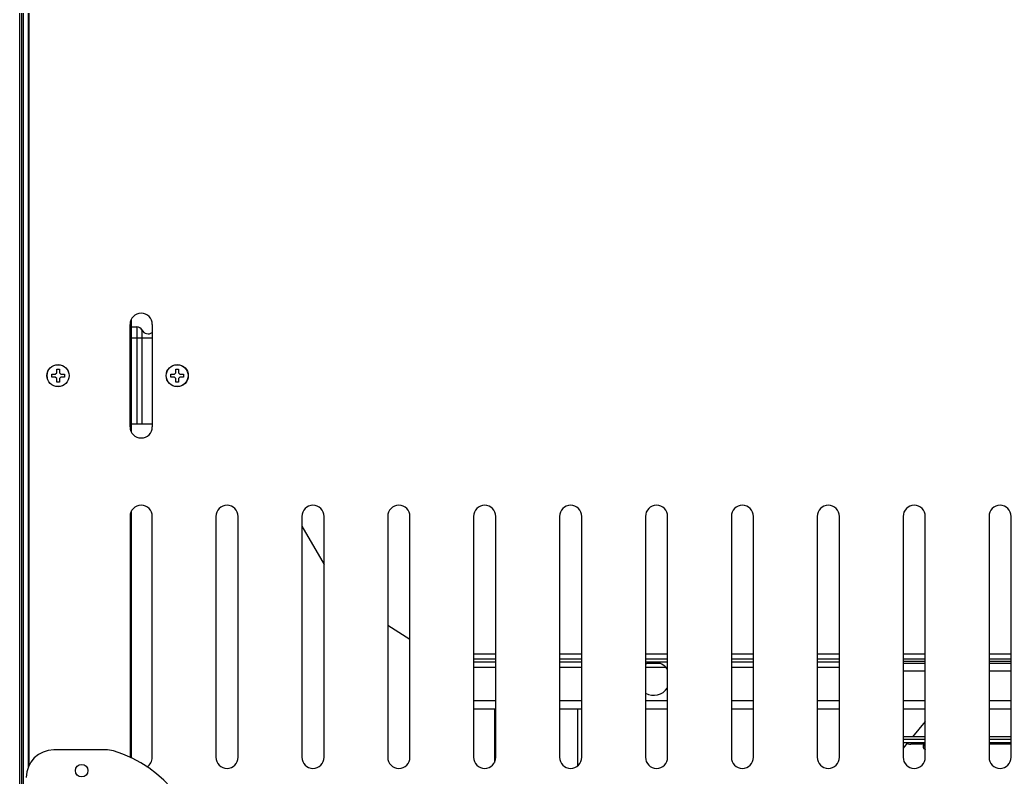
# Model space of a CAD drawing. Header units: millimetres. Extents: x -1319 to 3519, y -1539 to 2345.
# Drawn here: x 187.4 to 545.2, y 1588.1 to 1861.5 of the extents above; entities that cross this region are included whole.
import ezdxf

# ---------------------------------------------------------------- set-up
doc = ezdxf.new("R2010")
doc.units = ezdxf.units.MM
doc.header["$LTSCALE"] = 65.395
doc.layers.get('0').update_dxf_attribs({"linetype": 'CONTINUOUS'})

msp = doc.modelspace()

# ---------------------------------------------------------------- linework, layer by layer
at = {"linetype": 'Continuous'}
for p, q in [((187.36, 1454.44), (187.36, 2215.64)), ((187.36, 1454.44), (187.36, 2215.64)), ((188.66, 1456.04), (188.66, 2216.44)), ((188.05, 1457.44), (188.05, 2212.64)), ((190.46, 1591.78), (190.46, 2134.1)), ((190.66, 2133.67), (190.66, 1592.21)), ((227.66, 1712.61), (227.66, 1753.47)), ((227.16, 1714.54), (227.16, 1751.54)), ((227.66, 1750.63), (229.63, 1750.63)), ((229.63, 1750.63), (229.63, 1715.63)), ((235.16, 1751.54), (235.16, 1714.54)), ((227.66, 1746.63), (235.16, 1746.63)), ((231.42, 1749.52), (231.42, 1715.63)), ((200.66, 1734.04), (200.66, 1735.34)), ((200.66, 1735.34), (201.66, 1735.34)), ((201.66, 1735.34), (201.66, 1734.04)), ((243.66, 1734.04), (243.66, 1735.34)), ((243.66, 1735.34), (244.66, 1735.34)), ((244.66, 1735.34), (244.66, 1734.04)), ((198.86, 1732.54), (198.86, 1733.54)), ((198.86, 1733.54), (200.16, 1733.54)), ((200.16, 1732.54), (198.86, 1732.54)), ((200.16, 1733.54), (200.66, 1734.04)), ((200.66, 1732.04), (200.16, 1732.54)), ((200.66, 1730.74), (200.66, 1732.04)), ((201.66, 1734.04), (202.16, 1733.54)), ((202.16, 1732.54), (201.66, 1732.04)), ((201.66, 1732.04), (201.66, 1730.74)), ((202.16, 1733.54), (203.46, 1733.54)), ((203.46, 1732.54), (202.16, 1732.54)), ((203.46, 1733.54), (203.46, 1732.54)), ((241.86, 1732.54), (241.86, 1733.54)), ((241.86, 1733.54), (243.16, 1733.54)), ((243.16, 1732.54), (241.86, 1732.54)), ((243.16, 1733.54), (243.66, 1734.04)), ((243.66, 1732.04), (243.16, 1732.54)), ((243.66, 1730.74), (243.66, 1732.04)), ((244.66, 1734.04), (245.16, 1733.54)), ((245.16, 1732.54), (244.66, 1732.04)), ((244.66, 1732.04), (244.66, 1730.74)), ((245.16, 1733.54), (246.46, 1733.54)), ((246.46, 1732.54), (245.16, 1732.54)), ((246.46, 1733.54), (246.46, 1732.54)), ((201.66, 1730.74), (200.66, 1730.74)), ((244.66, 1730.74), (243.66, 1730.74)), ((227.66, 1715.63), (235.16, 1715.63)), ((227.16, 1682.24), (227.16, 1595.24)), ((227.66, 1594.96), (227.66, 1684.17)), ((235.16, 1595.24), (235.16, 1682.24)), ((258.16, 1682.24), (258.16, 1595.24)), ((266.16, 1595.24), (266.16, 1682.24)), ((289.16, 1682.24), (289.16, 1595.24)), ((297.16, 1595.24), (297.16, 1682.24)), ((320.16, 1682.24), (320.16, 1595.24)), ((328.16, 1595.24), (328.16, 1682.24)), ((351.16, 1682.24), (351.16, 1595.24)), ((359.16, 1595.24), (359.16, 1682.24)), ((382.16, 1682.24), (382.16, 1595.24)), ((390.16, 1595.24), (390.16, 1682.24)), ((413.16, 1682.24), (413.16, 1595.24)), ((421.16, 1595.24), (421.16, 1682.24)), ((444.16, 1682.24), (444.16, 1595.24)), ((452.16, 1595.24), (452.16, 1682.24)), ((475.16, 1682.24), (475.16, 1595.24)), ((483.16, 1595.24), (483.16, 1682.24)), ((506.16, 1682.24), (506.16, 1595.24)), ((514.16, 1595.24), (514.16, 1682.24)), ((537.16, 1682.24), (537.16, 1595.24)), ((545.16, 1595.24), (545.16, 1682.24)), ((289.16, 1678.71), (297.16, 1664.85)), ((320.16, 1642.95), (328.16, 1637.85)), ((359.16, 1632.44), (351.16, 1632.44)), ((390.16, 1632.44), (382.16, 1632.44)), ((421.16, 1632.44), (413.16, 1632.44)), ((452.16, 1632.44), (444.16, 1632.44)), ((483.16, 1632.44), (475.16, 1632.44)), ((514.16, 1632.44), (506.16, 1632.44)), ((545.16, 1632.44), (537.16, 1632.44)), ((359.16, 1630.64), (351.16, 1630.64)), ((359.16, 1629.64), (351.16, 1629.64)), ((390.16, 1630.64), (382.16, 1630.64)), ((390.16, 1629.64), (382.16, 1629.64)), ((421.16, 1630.64), (413.16, 1630.64)), ((421.16, 1629.64), (413.16, 1629.64)), ((413.91, 1629.2), (418.41, 1629.2)), ((452.16, 1630.64), (444.16, 1630.64)), ((452.16, 1629.64), (444.16, 1629.64)), ((483.16, 1630.64), (475.16, 1630.64)), ((483.16, 1629.64), (475.16, 1629.64)), ((514.16, 1630.64), (506.16, 1630.64)), ((514.16, 1629.84), (506.16, 1629.84)), ((514.16, 1629.08), (506.16, 1629.08)), ((545.16, 1630.64), (537.16, 1630.64)), ((545.16, 1629.84), (537.16, 1629.84)), ((545.16, 1629.08), (537.16, 1629.08)), ((359.16, 1627.64), (351.16, 1627.64)), ((390.16, 1627.64), (382.16, 1627.64)), ((420.63, 1627.64), (413.16, 1627.64)), ((421.16, 1627.64), (420.63, 1627.64)), ((452.16, 1627.64), (444.16, 1627.64)), ((483.16, 1627.64), (475.16, 1627.64)), ((514.16, 1626.34), (506.16, 1626.34)), ((545.16, 1626.34), (537.16, 1626.34)), ((359.16, 1615.64), (351.16, 1615.64)), ((390.16, 1615.64), (382.16, 1615.64)), ((421.16, 1615.64), (413.16, 1615.64)), ((452.16, 1615.64), (444.16, 1615.64)), ((483.16, 1615.64), (475.16, 1615.64)), ((514.16, 1615.64), (506.16, 1615.64)), ((545.16, 1615.64), (537.16, 1615.64)), ((359.16, 1612.64), (351.16, 1612.64)), ((358.66, 1612.64), (358.66, 1593.31)), ((390.16, 1612.64), (382.16, 1612.64)), ((388.66, 1612.64), (388.66, 1592.12)), ((421.16, 1612.64), (413.16, 1612.64)), ((452.16, 1612.64), (444.16, 1612.64)), ((483.16, 1612.64), (475.16, 1612.64)), ((514.16, 1612.64), (506.16, 1612.64)), ((545.16, 1612.64), (537.16, 1612.64)), ((514.16, 1608.12), (509.56, 1602.64)), ((514.16, 1602.64), (506.16, 1602.64)), ((514.16, 1601.64), (506.16, 1601.64)), ((506.16, 1600.64), (514.16, 1600.64)), ((507.6, 1600.3), (506.16, 1598.59)), ((514.16, 1599.94), (508.91, 1599.94)), ((513.46, 1599.44), (513.46, 1599.61)), ((513.46, 1599.44), (513.46, 1599.44)), ((513.46, 1598.6), (513.46, 1599.44)), ((513.46, 1598.6), (513.46, 1599.44)), ((513.47, 1599.86), (513.91, 1599.86)), ((513.48, 1599.85), (513.47, 1599.86)), ((513.48, 1599.85), (513.89, 1599.85)), ((513.78, 1599.44), (513.82, 1599.44)), ((513.82, 1599.44), (513.82, 1599.61)), ((513.93, 1599.85), (513.91, 1599.86)), ((513.93, 1599.86), (514.16, 1599.86)), ((513.93, 1599.85), (514.16, 1599.85)), ((545.16, 1602.64), (537.16, 1602.64)), ((545.16, 1601.64), (537.16, 1601.64)), ((537.16, 1600.64), (545.16, 1600.64)), ((545.16, 1599.94), (537.16, 1599.94)), ((218.32, 1597.94), (199.66, 1597.94)), ((513.46, 1598.6), (514.16, 1598.6)), ((513.61, 1598.37), (514.16, 1598.37)), ((514.04, 1598.2), (513.91, 1598.24)), ((514.14, 1598.04), (514.15, 1598.03)), ((514.15, 1598.03), (514.15, 1598.03))]:
    msp.add_line(p, q, dxfattribs=at)
for points in [[(513.61, 1598.37), (513.92, 1598.24), (513.94, 1598.23), (513.96, 1598.22), (513.98, 1598.2), (514, 1598.19), (514.02, 1598.17), (514.05, 1598.16), (514.07, 1598.14)], [(513.94, 1598.23), (513.96, 1598.22), (513.98, 1598.21), (514, 1598.19), (514.02, 1598.18), (514.04, 1598.16), (514.06, 1598.15), (514.07, 1598.13), (514.09, 1598.11), (514.11, 1598.09), (514.13, 1598.06)], [(514.07, 1598.14), (514.09, 1598.12), (514.11, 1598.09), (514.12, 1598.07), (514.14, 1598.04)]]:
    msp.add_lwpolyline(points, dxfattribs=at)
for centre, radius in [((201.16, 1733.04), 4), ((201.16, 1733.04), 3.95), ((244.16, 1733.04), 4), ((244.16, 1733.04), 3.95), ((209.66, 1590.44), 2.25)]:
    msp.add_circle(centre, radius, dxfattribs=at)
for centre, radius, start, end in [((231.16, 1751.54), 4, 0, 180), ((229.63, 1748.63), 2, 26.3878, 90), ((233.66, 1750.63), 2.5, 206.3878, 307.3629), ((231.16, 1714.54), 4, 180, 0), ((231.16, 1682.24), 4, 0, 180), ((262.16, 1682.24), 4, 0, 180), ((293.16, 1682.24), 4, 0, 180), ((324.16, 1682.24), 4, 0, 180), ((355.16, 1682.24), 4, 0, 180), ((386.16, 1682.24), 4, 0, 180), ((417.16, 1682.24), 4, 0, 180), ((448.16, 1682.24), 4, 0, 180), ((479.16, 1682.24), 4, 0, 180), ((510.16, 1682.24), 4, 0, 180), ((541.16, 1682.24), 4, 0, 180), ((416.16, 1623.64), 6, 112.0478, 120.0068), ((416.16, 1623.64), 6, 41.8095, 67.9536), ((416.16, 1623.64), 6, 33.4706, 41.8103), ((416.16, 1623.64), 6, 239.9642, 326.4575), ((508.91, 1602.64), 2.7, 228.188, 270), ((218.32, 1587.94), 10, 73.6631, 90), ((208.79, 1555.44), 43.87, 286.3369, 73.6631), ((513.71, 1598.6), 0.25, 180, 246.1079), ((513.71, 1597.78), 0.5, 29.8589, 67.3059), ((515.39, 1602.07), 4.1, 250.725, 252.5336), ((513.71, 1597.78), 0.5, 26.6064, 29.8041), ((231.16, 1595.24), 4, 300.7154, 0), ((262.16, 1595.24), 4, 180, 0), ((293.16, 1595.24), 4, 180, 0), ((324.16, 1595.24), 4, 180, 0), ((355.16, 1595.24), 4, 180, 0), ((386.16, 1595.24), 4, 180, 0), ((417.16, 1595.24), 4, 180, 0), ((448.16, 1595.24), 4, 180, 0), ((479.16, 1595.24), 4, 180, 0), ((510.16, 1595.24), 4, 180, 0), ((541.16, 1595.24), 4, 180, 0)]:
    msp.add_arc(centre, radius, start, end, dxfattribs=at)
for centre, major_axis, ratio, start_param, end_param in [((519.91, 1599.44), (6.45, -0.57), 0.252981, 3.235242, 3.478139), ((519.91, 1599.44), (6.45, -1.06), 0.211283, -2.721311, -2.639715), ((199.66, 1587.94), (-10, 0), 0.999848, -1.570796, 0)]:
    msp.add_ellipse(centre, major_axis=major_axis, ratio=ratio, start_param=start_param, end_param=end_param, dxfattribs=at)
for points, knots in [([(513.47, 1599.83), (513.47, 1599.83), (513.46, 1599.81), (513.46, 1599.79), (513.46, 1599.78)], [0, 0, 0, 0, 0.204244, 1, 1, 1, 1]), ([(513.46, 1599.78), (513.46, 1599.76), (513.46, 1599.71), (513.46, 1599.65), (513.46, 1599.61)], [0, 0, 0, 0, 0.218076, 1, 1, 1, 1]), ([(513.47, 1599.86), (513.47, 1599.86), (513.47, 1599.85), (513.47, 1599.84), (513.47, 1599.83)], [0, 0, 0, 0, 0.271759, 1, 1, 1, 1]), ([(513.9, 1599.86), (513.89, 1599.86), (513.86, 1599.83), (513.83, 1599.75), (513.82, 1599.67), (513.82, 1599.61)], [0, 0, 0, 0, 0.150047, 0.37287, 1, 1, 1, 1]), ([(514.04, 1598.2), (514.07, 1598.18), (514.12, 1598.15), (514.15, 1598.12), (514.16, 1598.11)], [0, 0, 0, 0, 0.745606, 1, 1, 1, 1])]:
    msp.add_open_spline(points, degree=3, knots=knots, dxfattribs=at)
msp.add_open_spline([(513.91, 1599.86), (513.91, 1599.86), (513.9, 1599.86), (513.9, 1599.86)], degree=3, dxfattribs=at)

doc.saveas('drawing.dxf')
